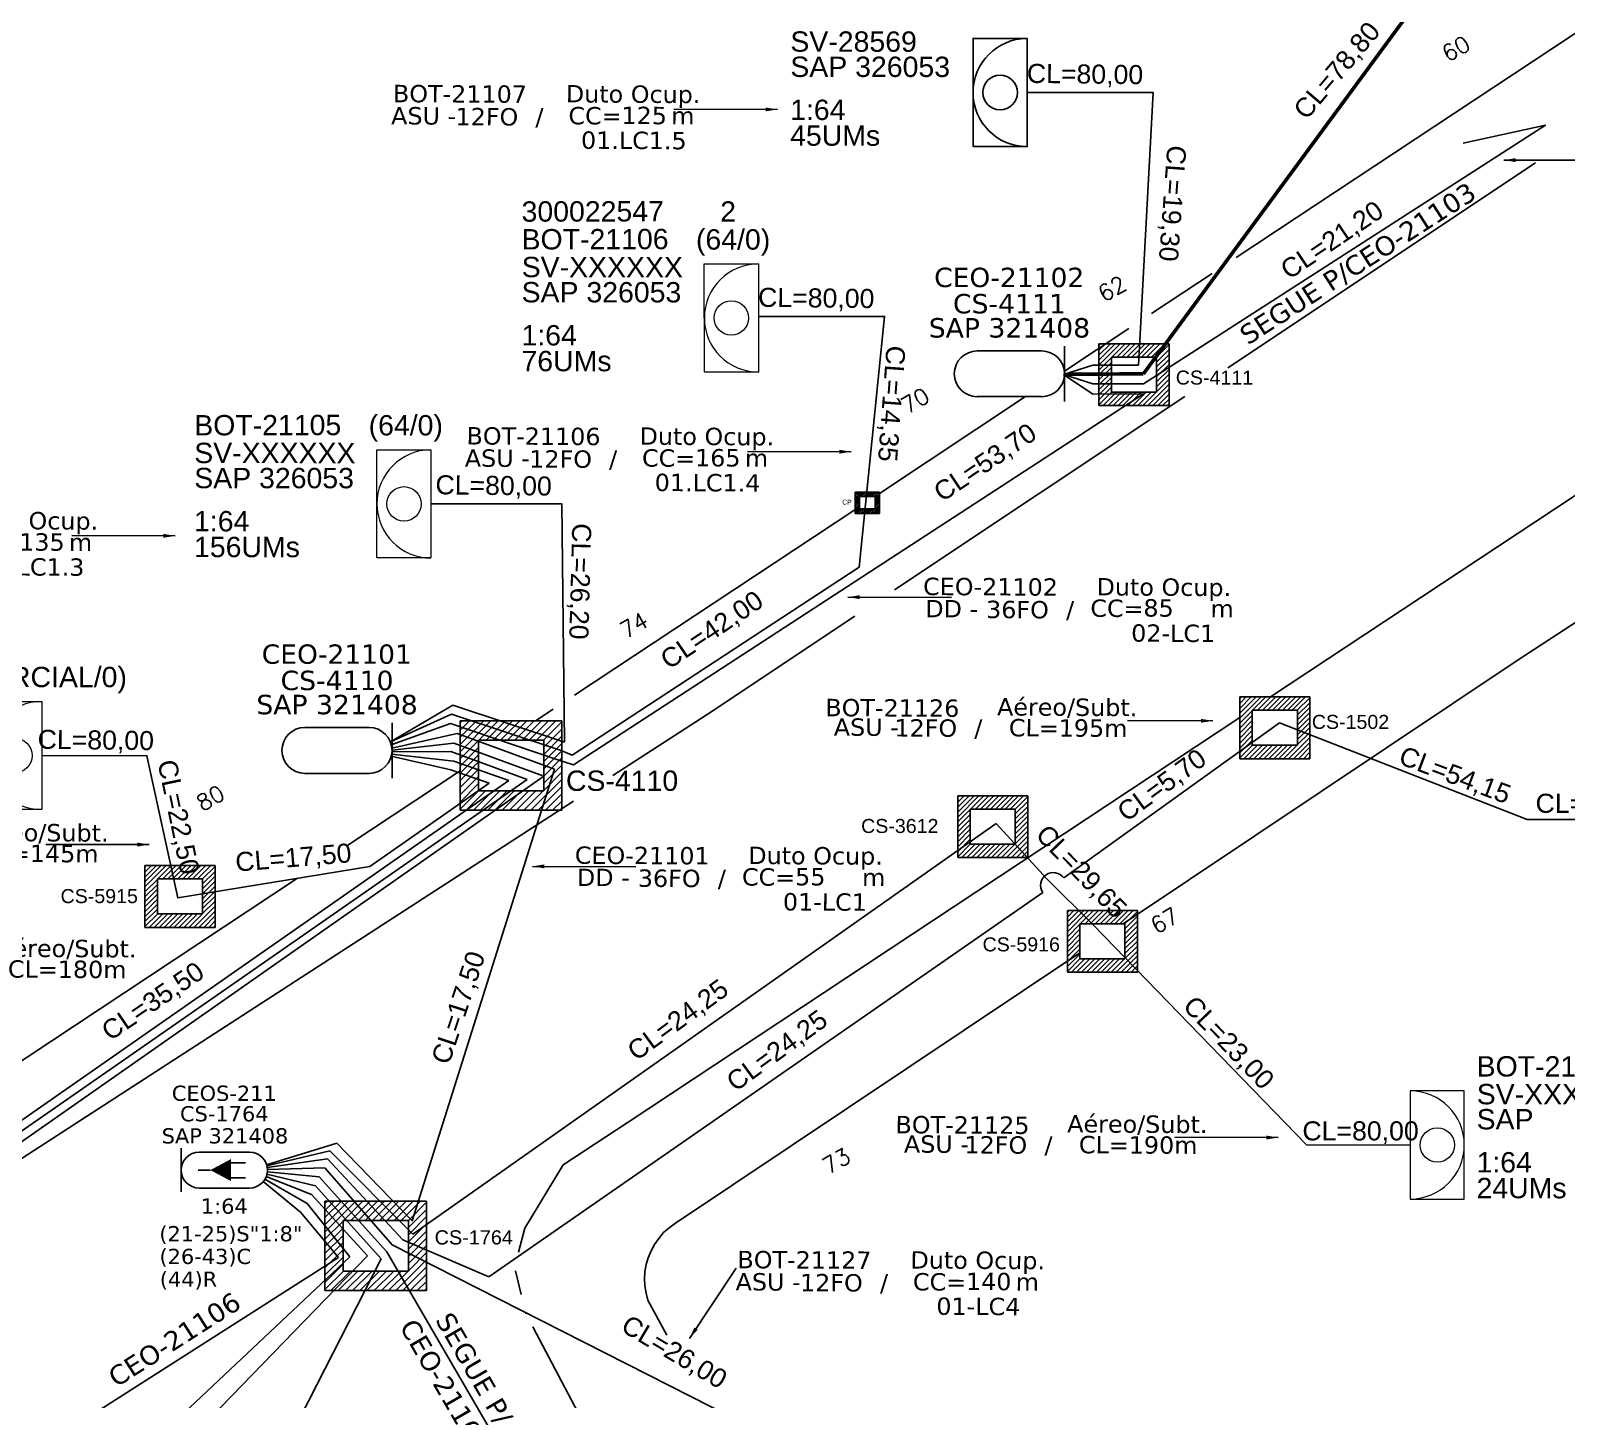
# Model space of a CAD drawing. Header units: metres. Extents: x -1286 to 1625, y -500 to 94.
# Drawn here: x -680.5 to -550.7, y -420.5 to -304.8 of the extents above; entities that cross this region are included whole.
import ezdxf
from ezdxf.enums import TextEntityAlignment as Align

# ---------------------------------------------------------------- set-up
doc = ezdxf.new("R2010")
doc.units = ezdxf.units.M
for name, color, linetype in [('10.0-Cartográfico', 4, 'Continuous'), ('10.1-Caixas Subterrâneas', 5, 'Continuous'), ('20.4-CEOS', 1, 'Continuous'), ('20.5-CEO', 1, 'Continuous'), ('CAP a instalar', 1, 'Continuous'), ('label_cabos', 7, 'Continuous'), ('Legenda', 1, 'Continuous'), ('METRAGEM', 92, 'Continuous'), ('MUB', 252, 'Continuous')]:
    doc.layers.add(name, color=color, linetype=linetype)
doc.layers.add("20.0-LEGENDA DOS CDO'S", color=1, linetype='Continuous', lineweight=0)
doc.layers.add('20.1-CDO_INTERIOR', color=1, linetype='Continuous', lineweight=0)
doc.layers.add('EXTRA', color=50, linetype='Continuous', plot=False)
doc.styles.add('ARIAL', font='arial.ttf')
doc.styles.add('ROMANS', font='romans.shx')
doc.styles.add('siredit', font='verdana.ttf')
doc.dimstyles.new('CC', dxfattribs={"dimtxt": 0.8, "dimasz": 2, "dimexe": 0.18, "dimexo": 0.0625, "dimgap": 0.09, "dimtad": 0, "dimdec": 0, "dimrnd": 1, "dimzin": 0, "dimdsep": 46, "dimtxsty": 'siredit', "dimblk": 'NONE', "dimcen": 0, "dimse1": 1, "dimse2": 1, "dimsd1": 1, "dimsd2": 1, "dimclrt": 7, "dimadec": 0, "dimazin": 0, "dimtfac": 1, "dimtdec": 0, "dimtofl": 0, "dimtmove": 0, "dimatfit": 3, "dimfxl": 0, "dimtolj": 1, "dimtzin": 0, "dimarcsym": 0})

# ---------------------------------------------------------------- blocks, each defined once
blk = doc.blocks.new('*X73')
at = {"color": 0, "linetype": 'Continuous'}
for p, q in [((-1.25, 0.34099), (-0.49099, 1.1)), ((-1.25, 0.517767), (-0.667767, 1.1)), ((-1.25, 0.694544), (-0.844544, 1.1)), ((-1.25, 0.87132), (-1.02132, 1.1)), ((-1.25, 1.048097), (-1.198097, 1.1)), ((-0.789214, 0.625), (-0.314214, 1.1)), ((-0.612437, 0.625), (-0.137437, 1.1)), ((-0.43566, 0.625), (0.03934, 1.1)), ((-0.258883, 0.625), (0.216117, 1.1)), ((-0.082107, 0.625), (0.392893, 1.1)), ((0.09467, 0.625), (0.56967, 1.1)), ((0.271447, 0.625), (0.746447, 1.1)), ((0.448223, 0.625), (0.923223, 1.1)), ((0.625, 0.625), (1.1, 1.1)), ((0.801777, 0.625), (1.25, 1.073223)), ((0.8035, 0.449947), (1.25, 0.896447)), ((-1.25, 0.164214), (-0.8035, 0.610714)), ((-1.25, -0.012563), (-0.8035, 0.433937)), ((0.8035, 0.27317), (1.25, 0.71967)), ((0.8035, 0.096393), (1.25, 0.542893)), ((-1.25, -0.18934), (-0.8035, 0.25716)), ((-1.25, -0.366117), (-0.8035, 0.080383)), ((0.8035, -0.080383), (1.25, 0.366117)), ((0.8035, -0.25716), (1.25, 0.18934)), ((0.8035, -0.433937), (1.25, 0.012563)), ((-1.25, -0.542893), (-0.8035, -0.096393)), ((-1.25, -0.71967), (-0.8035, -0.27317)), ((0.49099, -1.1), (1.25, -0.34099)), ((0.8035, -0.610714), (1.25, -0.164214)), ((-1.25, -0.896447), (-0.8035, -0.449947)), ((-1.25, -1.073223), (-0.801777, -0.625)), ((-1.1, -1.1), (-0.625, -0.625)), ((-0.923223, -1.1), (-0.448223, -0.625)), ((-0.746447, -1.1), (-0.271447, -0.625)), ((-0.56967, -1.1), (-0.09467, -0.625)), ((-0.392893, -1.1), (0.082107, -0.625)), ((-0.216117, -1.1), (0.258883, -0.625)), ((-0.03934, -1.1), (0.43566, -0.625)), ((0.137437, -1.1), (0.612437, -0.625)), ((0.314214, -1.1), (0.789214, -0.625)), ((0.667767, -1.1), (1.25, -0.517767)), ((0.844544, -1.1), (1.25, -0.694544)), ((1.02132, -1.1), (1.25, -0.87132)), ((1.198097, -1.1), (1.25, -1.048097))]:
    blk.add_line(p, q, dxfattribs=at)
blk = doc.blocks.new('MANHOLE_MQ')
at = {"color": 0, "linetype": 'Continuous'}
for p, q in [((0.00000623, 0.00000569), (-0.00000627, 0.00000569)), ((-0.00000627, 0.00000569), (-0.00000627, -0.00000531)), ((0.00000623, -0.00000531), (0.00000623, 0.00000569)), ((-0.00000404, 0.00000331), (0.00000399, 0.00000331)), ((-0.00000404, -0.00000294), (-0.00000404, 0.00000331)), ((0.00000399, 0.00000331), (0.00000399, -0.00000294)), ((0.00000399, -0.00000294), (-0.00000404, -0.00000294)), ((0.00000399, -0.00000294), (0.00000399, -0.00000294)), ((-0.00000627, -0.00000531), (0.00000623, -0.00000531))]:
    blk.add_line(p, q, dxfattribs=at)
at = {"color": 0, "linetype": 'Continuous', "xscale": 5e-06, "yscale": 5e-06, "zscale": 1e-05}
blk.add_blockref('*X73', (-0.00000002, 0.00000019), dxfattribs=at)
blk = doc.blocks.new('*U78')
at = {"layer": '20.4-CEOS', "color": 7, "style": 'siredit'}
for tag, p in [('FIBRAS_SPLITTER', (0, 0)), ('FIBRAS_TOP_C', (0, -4.13)), ('RESERVA_FINAIS', (0, -5.46))]:
    blk.add_attdef(tag, p, '', height=1.01, dxfattribs=at)
for tag, p, flags in [('ID_ATIVIDADE', (0, -6.77), 3), ('FATOR', (0, -8.09), 1), ('QTDE', (0, -9.4), 1), ('FID', (0, -10.71), 1)]:
    blk.add_attdef(tag, p, '', height=1.01, dxfattribs=dict(at, flags=flags))
blk = doc.blocks.new('CDOI_CT_ESQ')
at = {"layer": '20.1-CDO_INTERIOR', "color": 0, "lineweight": 18}
blk.add_lwpolyline([(-2.119, -2.126), (-2.121, 2.124), (0.004, 2.125), (0.006, -2.125)], close=True, dxfattribs=at)
blk.add_circle((-1.057, -0.001), 0.68, dxfattribs=at)
blk.add_arc((0.005, 0), 2.125, 90.02759, 270.02759, dxfattribs=at)
at = {"layer": "20.0-LEGENDA DOS CDO'S", "color": 0, "style": 'ARIAL'}
for tag, p in [('CDO_N', (-9.298, 2.691)), ('SURVEY', (-9.296, 1.6)), ('SAP', (-9.299, 0.614)), ('1:XX', (-9.305, -1.079)), ('UMS', (-9.306, -2.093))]:
    blk.add_attdef(tag, p, '', height=0.68, rotation=359.97241, dxfattribs=at)
blk.add_attdef('FIBRAS_UTILIZADAS', text='', height=0.68, rotation=359.97241, dxfattribs=at).set_placement((-1.586, 2.687), align=Align.CENTER)
blk = doc.blocks.new('LEGENDA DOS CABOS')
at = {"layer": 'EXTRA', "color": 0, "style": 'siredit'}
for tag, p in [('ID', (4.601, 0.974)), ('XX', (9.03, 0.974))]:
    blk.add_attdef(tag, text='', height=0.48, rotation=359.69001, dxfattribs=at).set_placement(p, align=Align.MIDDLE_CENTER)
at = {"layer": 'Legenda', "color": 0, "style": 'siredit'}
for tag, p in [('TIPO_CABO', (1.314, -0.005)), ('CABO', (4.686, -0.052)), ('/', (6.809, -0.052)), ('METROS', (10.034, -0.052))]:
    blk.add_attdef(tag, text='', height=0.8, rotation=359.69001, dxfattribs=at).set_placement(p, align=Align.MIDDLE_CENTER)
blk = doc.blocks.new('_None')
blk = doc.blocks.new('Inst CB DT OCUP CFOA-SM-ASU-120-S-12')
at = {"layer": 'label_cabos', "color": 0, "style": 'siredit'}
for tag, flags, p in [('ID_ATIVIDADE', 3, (1.314, 2.672)), ('FATOR', 1, (11.56, 2.551))]:
    blk.add_attdef(tag, text='', height=1, rotation=359.69001, dxfattribs=dict(at, flags=flags)).set_placement(p, align=Align.MIDDLE_CENTER)
for tag, p in [('DESTINO_CABO', (3.131, 1.262)), ('TIPO_CABO', (13.108, 1.245)), ('TIPO_CABO', (1.262, -0.005)), ('CABO', (4.686, -0.052)), ('/', (7.714, -0.052)), ('LANCE', (10.909, 0.002)), ('UND', (15.964, 0.002)), ('FID', (13.148, -1.414))]:
    blk.add_attdef(tag, text='', height=1, rotation=359.69001, dxfattribs=at).set_placement(p, align=Align.MIDDLE_CENTER)
blk.add_attdef('QTDE', (12.429, -0.475), '', height=1, rotation=359.69001, dxfattribs=at)
blk = doc.blocks.new('Inst CB DT OCUP CFOA-SM-DD-S-36')
at = {"layer": 'label_cabos', "color": 0, "style": 'siredit'}
for tag, flags, p in [('ID_ATIVIDADE', 3, (1.314, 2.672)), ('FATOR', 1, (11.56, 2.551))]:
    blk.add_attdef(tag, text='', height=1, rotation=359.69001, dxfattribs=dict(at, flags=flags)).set_placement(p, align=Align.MIDDLE_CENTER)
for tag, p in [('DESTINO_CABO', (3.131, 1.262)), ('TIPO_CABO', (13.108, 1.245)), ('TIPO_CABO', (1.112, -0.005)), ('CABO', (4.686, -0.052)), ('/', (7.714, -0.052)), ('LANCE', (10.409, 0.022)), ('UND', (16.464, 0.002)), ('FID', (13.648, -1.414))]:
    blk.add_attdef(tag, text='', height=1, rotation=359.69001, dxfattribs=at).set_placement(p, align=Align.MIDDLE_CENTER)
blk.add_attdef('QTDE', (11.929, -0.455), '', height=1, rotation=359.69001, dxfattribs=at)

msp = doc.modelspace()

# ---------------------------------------------------------------- linework, layer by layer
at = {"layer": '10.0-Cartográfico'}
for points in [[(-578.56, -324.02), (-541.64, -299.59)], [(-553.25, -316.02), (-579.26, -333.35)], [(-585.71, -328.74), (-580.58, -325.36)], [(-593.08, -333.62), (-587.63, -330.01)], [(-608.71, -343.96), (-596.35, -335.78)], [(-582.9, -335.77), (-607.43, -352.11)], [(-575.64, -361.17), (-538.77, -336.77)], [(-530.9, -342.51), (-554.72, -358.04), (-588.11, -380.36)], [(-634.5, -361.02), (-610.8, -345.34), (-610.71, -345.29)], [(-610.79, -354.35), (-623.26, -362.66), (-631.24, -367.82)], [(-637.78, -363.19), (-636.3, -362.21)], [(-630.03, -397.18), (-578.25, -362.91)], [(-653.66, -373.69), (-644.15, -367.41)], [(-634.58, -369.98), (-734.11, -434.44), (-742.17, -439.84)], [(-697.45, -402.66), (-657.9, -376.5)], [(-591.77, -382.8), (-625.96, -405.65), (-626.48, -406.05), (-626.95, -406.46), (-627.37, -406.95), (-627.72, -407.46), (-628.02, -407.99), (-628.27, -408.58), (-628.43, -409.16), (-628.54, -409.76), (-628.58, -410.37), (-628.55, -410.97), (-628.44, -411.57), (-628.28, -412.17), (-626.68, -415.12)], [(-639.21, -408.12), (-638.69, -406.07), (-635.45, -400.74), (-630.03, -397.18)], [(-638.99, -411.68), (-639.48, -409.68)], [(-638.59, -413.31), (-638.61, -413.22)], [(-621.68, -445.43), (-638, -414.43)]]:
    msp.add_lwpolyline(points, dxfattribs=at)
at = {"layer": '20.1-CDO_INTERIOR', "color": 7, "lineweight": 18}
for points in [[(-623.51, -333.7), (-623.52, -324.56), (-618.94, -324.55), (-618.94, -333.7)], [(-651.19, -349.42), (-651.19, -340.28), (-646.62, -340.27), (-646.62, -349.42)], [(-559.27, -403.62), (-559.27, -394.48), (-563.84, -394.48), (-563.84, -403.62)]]:
    msp.add_lwpolyline(points, close=True, dxfattribs=at)
for centre in [(-621.23, -329.13), (-648.9, -344.85), (-561.55, -399.05)]:
    msp.add_circle(centre, 1.46, dxfattribs=at)
for centre, start, end in [((-618.94, -329.13), 90.0276, 270.0276), ((-646.62, -344.85), 90.0276, 270.0276), ((-563.84, -399.05), 269.9724, 89.9724)]:
    msp.add_arc(centre, 4.57, start, end, dxfattribs=at)
at = {"layer": '20.4-CEOS', "color": 7}
for p, q in [((-666.22, -399.65), (-661.96, -399.65)), ((-661.96, -402.69), (-666.22, -402.69))]:
    msp.add_line(p, q, dxfattribs=at)
for points in [[(-667.74, -403), (-667.74, -399.33)], [(-663.59, -400.56), (-662.29, -400.56)], [(-665.27, -401.17), (-666.3, -401.17)], [(-663.59, -401.83), (-662.29, -401.83)]]:
    msp.add_lwpolyline(points, dxfattribs=at)
msp.add_lwpolyline([(-665.27, -401.17, 0, 1.88, 0), (-663.51, -401.17, 1.88, 1.88, 0)], format="xyseb", dxfattribs=at)
for centre, start, end in [((-666.22, -401.17), 90, 270), ((-661.96, -401.17), 270, 90)]:
    msp.add_arc(centre, 1.52, start, end, dxfattribs=at)
at = {"layer": '20.5-CEO', "color": 5}
for p, q in [((-600.44, -331.91), (-595, -331.91)), ((-595, -335.78), (-600.44, -335.78))]:
    msp.add_line(p, q, dxfattribs=at)
at = {"layer": '20.5-CEO', "color": 7}
for p, q in [((-657.28, -363.76), (-651.85, -363.76)), ((-651.85, -367.63), (-657.28, -367.63))]:
    msp.add_line(p, q, dxfattribs=at)
at = {"layer": '20.5-CEO', "color": 5}
msp.add_lwpolyline([(-593.06, -336.18), (-593.06, -331.51)], dxfattribs=at)
at = {"layer": '20.5-CEO', "color": 7}
msp.add_lwpolyline([(-649.91, -368.03), (-649.91, -363.36)], dxfattribs=at)
at = {"layer": '20.5-CEO', "color": 5}
for centre, start, end in [((-600.44, -333.85), 90, 270), ((-595, -333.85), 270, 90)]:
    msp.add_arc(centre, 1.94, start, end, dxfattribs=at)
at = {"layer": '20.5-CEO', "color": 7}
for centre, start, end in [((-657.28, -365.69), 90, 270), ((-651.85, -365.69), 270, 90)]:
    msp.add_arc(centre, 1.94, start, end, dxfattribs=at)
at = {"layer": 'CAP a instalar', "ltscale": 5, "const_width": 0.308}
for points in [[(-586.4, -333.86), (-554.6, -290.63), (-565.26, -290.63)], [(-593.14, -333.9), (-590.67, -333.87)], [(-590.67, -333.87), (-586.4, -333.86)], [(-648.53, -407.5), (-648.53, -407.5)]]:
    msp.add_lwpolyline(points, dxfattribs=at)
at = {"layer": 'CAP a instalar', "color": 7, "ltscale": 5}
msp.add_lwpolyline([(-600.8, -314.64), (-600.8, -305.5), (-596.23, -305.5), (-596.22, -314.64)], close=True, dxfattribs=at)
for points in [[(-586.81, -333.12), (-585.56, -310.07), (-596.23, -310.07)], [(-586.4, -334.71), (-552.41, -312.83), (-559.38, -314.35)], [(-610.41, -350.19), (-608.28, -329), (-618.94, -329)], [(-593.14, -333.9), (-590.67, -333.11)], [(-590.67, -333.11), (-586.81, -333.12)], [(-593.14, -333.9), (-590.67, -334.71)], [(-593.14, -333.9), (-590.67, -335.56)], [(-590.67, -334.71), (-586.4, -334.71)], [(-635.9, -366.48), (-634.58, -366.92), (-586.39, -335.55)], [(-590.67, -335.56), (-586.39, -335.55)], [(-635.34, -364.98), (-635.55, -344.85), (-646.62, -344.85)], [(-635.61, -365.69), (-634.68, -366.09), (-610.41, -350.19)], [(-650.05, -364.96), (-644.78, -361.87)], [(-644.78, -361.87), (-635.34, -364.98)], [(-650.05, -364.96), (-644.89, -362.62)], [(-649.97, -365.22), (-644.97, -363.42)], [(-644.97, -363.42), (-635.9, -366.48)], [(-644.89, -362.62), (-635.61, -365.69)], [(-574.88, -363.37), (-593.12, -376.47)], [(-553.95, -371.54), (-574.88, -363.37)], [(-649.92, -365.49), (-644.41, -364.27)], [(-644.41, -364.27), (-636.19, -367.27)], [(-649.93, -366), (-644.68, -366.6)], [(-649.91, -365.66), (-644.7, -365.07)], [(-649.91, -365.82), (-644.95, -365.79)], [(-644.95, -365.79), (-638.5, -368.16)], [(-644.7, -365.07), (-637.09, -367.86)], [(-679.52, -366.12), (-670.63, -366.14), (-668.01, -378.16), (-651.79, -375.5)], [(-654.58, -398.9), (-648.2, -405.45), (-636.19, -367.27)], [(-649.97, -366.17), (-644.94, -367.32)], [(-644.94, -367.32), (-641.69, -368.46)], [(-644.68, -366.6), (-640.03, -368.24)], [(-688.51, -402.01), (-688.51, -402.01), (-640.03, -368.24)], [(-688.18, -402.71), (-638.5, -368.16)], [(-687.74, -403.33), (-637.09, -367.86)], [(-651.79, -375.5), (-641.69, -368.46)], [(-598.85, -371.88), (-648.14, -406.6)], [(-598.85, -371.88), (-594.56, -376.54)], [(-542.7, -371.54), (-553.95, -371.54)], [(-594.9, -377.71), (-641.72, -410.19)], [(-594.56, -376.54), (-590.65, -380.44)], [(-563.84, -399.05), (-572.62, -399.03), (-590.65, -380.44)], [(-660.51, -400.72), (-654.58, -398.9)], [(-660.48, -400.82), (-655.16, -399.55)], [(-655.16, -399.55), (-648.14, -406.6)], [(-660.46, -400.95), (-655.36, -400.23)], [(-660.44, -401.12), (-655.58, -400.98)], [(-655.58, -400.98), (-649.89, -407.49)], [(-655.36, -400.23), (-648.99, -407.06)], [(-660.79, -402.14), (-657.65, -404.74)], [(-660.65, -401.93), (-657.09, -403.99)], [(-660.55, -401.72), (-656.71, -403.24)], [(-660.48, -401.52), (-656.37, -402.49)], [(-660.45, -401.31), (-656.07, -401.73)], [(-656.07, -401.73), (-650.36, -408.07)], [(-651.98, -408.42), (-656.71, -403.24)], [(-656.37, -402.49), (-650.83, -408.66)], [(-657.65, -404.74), (-654.45, -408.57)], [(-657.09, -403.99), (-653.47, -408.51)], [(-657.36, -405.02), (-657.36, -405.02)], [(-587.77, -429.45), (-606.69, -429.45), (-649.89, -407.49)], [(-648.99, -407.06), (-641.72, -410.19)], [(-653.47, -408.51), (-711.9, -463.48), (-694.18, -477.98)], [(-696.83, -435.62), (-654.45, -408.57)], [(-651.98, -408.42), (-694.5, -452.26), (-681.54, -461.9)], [(-669.22, -444.73), (-650.83, -408.66)], [(-637.66, -425.56), (-636.83, -431.37), (-650.36, -408.07)]]:
    msp.add_lwpolyline(points, dxfattribs=at)
at = {"layer": 'CAP a instalar', "color": 251, "ltscale": 5, "const_width": 0.258}
for points in [[(-640.8, -368.77), (-640.78, -368.78)], [(-593.6, -376.25), (-593.6, -376.25)], [(-655.16, -399.55), (-655.16, -399.55)]]:
    msp.add_lwpolyline(points, dxfattribs=at)
at = {"layer": 'CAP a instalar', "color": 7, "ltscale": 5, "const_width": 0.275}
msp.add_lwpolyline([(-665.41, -400.07), (-665.41, -400.07)], dxfattribs=at)
at = {"layer": 'CAP a instalar', "color": 7, "ltscale": 5}
msp.add_circle((-598.51, -310.07), 1.46, dxfattribs=at)
for centre, radius, start, end in [((-596.23, -310.07), 4.57, 90.0276, 270.0276), ((-594.01, -377.09), 1.08, 34.7583, 214.7583)]:
    msp.add_arc(centre, radius, start, end, dxfattribs=at)

# ---------------------------------------------------------------- block references
at = {"color": 0, "lineweight": 0}
ref = msp.add_blockref('Inst CB DT OCUP CFOA-SM-DD-S-36', (-603.92, -353.71), dxfattribs=dict(at, xscale=1.468215979219406, yscale=1.468215979219406, zscale=1.468215979219406))
ref.add_attrib('DESTINO_CABO', 'CEO-21102', dxfattribs={"layer": 'label_cabos', "color": 0, "height": 1.468, "rotation": 359.69, "style": 'siredit'}).set_placement((-599.32, -351.85), align=Align.MIDDLE_CENTER)
ref.add_attrib('TIPO_CABO', 'Duto Ocup.', dxfattribs={"layer": 'label_cabos', "color": 0, "height": 1.468, "rotation": 359.69, "style": 'siredit'}).set_placement((-584.67, -351.88), align=Align.MIDDLE_CENTER)
ref.add_attrib('/', '/', dxfattribs={"layer": 'label_cabos', "color": 0, "height": 1.47, "rotation": 359.69, "style": 'siredit'}).set_placement((-592.59, -353.78), align=Align.MIDDLE_CENTER)
ref.add_attrib('FID', '02-LC1', dxfattribs={"layer": 'label_cabos', "color": 0, "height": 1.468, "rotation": 359.69, "style": 'siredit'}).set_placement((-583.88, -355.78), align=Align.MIDDLE_CENTER)
ref.add_attrib('LANCE', 'CC=', dxfattribs={"layer": 'label_cabos', "color": 0, "height": 1.468, "rotation": 359.69, "style": 'siredit'}).set_placement((-588.63, -353.67), align=Align.MIDDLE_CENTER)
ref.add_attrib('UND', 'm', dxfattribs={"layer": 'label_cabos', "color": 0, "height": 1.47, "rotation": 359.69, "style": 'siredit'}).set_placement((-579.74, -353.7), align=Align.MIDDLE_CENTER)
ref.add_attrib('CABO', '36FO', dxfattribs={"layer": 'label_cabos', "color": 0, "height": 1.468, "rotation": 359.69, "style": 'siredit'}).set_placement((-597.04, -353.78), align=Align.MIDDLE_CENTER)
ref.add_attrib('TIPO_CABO', 'DD - ', dxfattribs={"layer": 'label_cabos', "color": 0, "height": 1.468, "rotation": 359.69, "style": 'siredit'}).set_placement((-602.28, -353.71), align=Align.MIDDLE_CENTER)
ref.add_attrib('QTDE', '85', (-586.4, -354.37), dxfattribs={"layer": 'label_cabos', "color": 0, "height": 1.468, "rotation": 359.69, "style": 'siredit'})
ref = msp.add_blockref('Inst CB DT OCUP CFOA-SM-DD-S-36', (-633.36, -376.42), dxfattribs=dict(at, xscale=1.468215979219406, yscale=1.468215979219406, zscale=1.468215979219406))
ref.add_attrib('DESTINO_CABO', 'CEO-21101', dxfattribs={"layer": 'label_cabos', "color": 0, "height": 1.468, "rotation": 359.69, "style": 'siredit'}).set_placement((-628.76, -374.57), align=Align.MIDDLE_CENTER)
ref.add_attrib('TIPO_CABO', 'Duto Ocup.', dxfattribs={"layer": 'label_cabos', "color": 0, "height": 1.468, "rotation": 359.69, "style": 'siredit'}).set_placement((-614.11, -374.59), align=Align.MIDDLE_CENTER)
ref.add_attrib('/', '/', dxfattribs={"layer": 'label_cabos', "color": 0, "height": 1.47, "rotation": 359.69, "style": 'siredit'}).set_placement((-622.03, -376.5), align=Align.MIDDLE_CENTER)
ref.add_attrib('FID', '01-LC1', dxfattribs={"layer": 'label_cabos', "color": 0, "height": 1.468, "rotation": 359.69, "style": 'siredit'}).set_placement((-613.32, -378.5), align=Align.MIDDLE_CENTER)
ref.add_attrib('LANCE', 'CC=', dxfattribs={"layer": 'label_cabos', "color": 0, "height": 1.468, "rotation": 359.69, "style": 'siredit'}).set_placement((-618.08, -376.39), align=Align.MIDDLE_CENTER)
ref.add_attrib('UND', 'm', dxfattribs={"layer": 'label_cabos', "color": 0, "height": 1.47, "rotation": 359.69, "style": 'siredit'}).set_placement((-609.19, -376.42), align=Align.MIDDLE_CENTER)
ref.add_attrib('CABO', '36FO', dxfattribs={"layer": 'label_cabos', "color": 0, "height": 1.468, "rotation": 359.69, "style": 'siredit'}).set_placement((-626.48, -376.5), align=Align.MIDDLE_CENTER)
ref.add_attrib('TIPO_CABO', 'DD - ', dxfattribs={"layer": 'label_cabos', "color": 0, "height": 1.468, "rotation": 359.69, "style": 'siredit'}).set_placement((-631.73, -376.43), align=Align.MIDDLE_CENTER)
ref.add_attrib('QTDE', '55', (-615.84, -377.09), dxfattribs={"layer": 'label_cabos', "color": 0, "height": 1.468, "rotation": 359.69, "style": 'siredit'})
at = {"layer": '10.1-Caixas Subterrâneas', "color": 30, "rotation": 180.0000000000633}
for p, xscale, yscale, zscale in [((-587.2, -333.83), 474032.2058826196, 474032.2058826196, 474032.2058826196), ((-609.74, -344.72), 164558.0728062727, 164558.0728062727, 164558.0728062727), ((-575.3, -363.69), 474032.2058826196, 474032.2058826196, 474032.2058826196), ((-639.87, -366.84), 687953.1591255001, 687953.1591255001, 687953.1591255001), ((-599.14, -372.04), 474032.2058826196, 474032.2058826196, 474032.2058826196), ((-667.84, -377.95), 474032.2058826196, 474032.2058826196, 474032.2058826196), ((-589.87, -381.75), 474032.2058826196, 474032.2058826196, 474032.2058826196), ((-651.3, -407.45), 687953.1591255001, 687953.1591255001, 687953.1591255001)]:
    msp.add_blockref('MANHOLE_MQ', p, dxfattribs=dict(at, xscale=xscale, yscale=yscale, zscale=zscale))
at = {"layer": '20.1-CDO_INTERIOR', "color": 7, "lineweight": 18}
ref = msp.add_blockref('CDOI_CT_ESQ', (-679.53, -366.12), dxfattribs=dict(at, xscale=2.151281842745234, yscale=2.151281842745234, zscale=2.151281842745234))
ref.add_attrib('CDO_N', 'BOT-21101', (-699.53, -360.33), dxfattribs={"layer": "20.0-LEGENDA DOS CDO'S", "color": 8, "height": 1.721, "rotation": 359.9724, "style": 'ARIAL'})
ref.add_attrib('FIBRAS_UTILIZADAS', '           (PARCIAL/0)', dxfattribs={"layer": "20.0-LEGENDA DOS CDO'S", "color": 8, "height": 1.721, "rotation": 359.9724, "style": 'ARIAL'}).set_placement((-682.94, -360.34), align=Align.CENTER)
ref.add_attrib('SURVEY', 'SV-XXXXXX', (-699.52, -362.68), dxfattribs={"layer": "20.0-LEGENDA DOS CDO'S", "color": 8, "height": 1.721, "rotation": 359.9724, "style": 'ARIAL'})
ref.add_attrib('SAP', 'SAP', (-699.53, -364.8), dxfattribs={"layer": "20.0-LEGENDA DOS CDO'S", "color": 8, "height": 1.721, "rotation": 359.9724, "style": 'ARIAL'})
ref.add_attrib('1:XX', '1:64', (-699.54, -368.44), dxfattribs={"layer": "20.0-LEGENDA DOS CDO'S", "color": 8, "height": 1.721, "rotation": 359.9724, "style": 'ARIAL'})
ref.add_attrib('UMS', '24UMs', (-699.55, -370.62), dxfattribs={"layer": "20.0-LEGENDA DOS CDO'S", "color": 8, "height": 1.721, "rotation": 359.9724, "style": 'ARIAL'})
at = {"layer": '20.4-CEOS', "color": 0, "lineweight": 0}
ref = msp.add_blockref('*U78', (-669.58, -407.19), dxfattribs=dict(at, xscale=1.275423348756821, yscale=1.275423348756821, zscale=1.275423348756821))
ref.add_attrib('FIBRAS_SPLITTER', '(21-25)S"1:8"', (-669.58, -407.19), dxfattribs={"color": 7, "height": 1.2878, "style": 'siredit'})
ref.add_attrib('FIBRAS_TOP_C', '(26-43)C', (-669.57, -409.11), dxfattribs={"color": 7, "height": 1.288, "style": 'siredit'})
ref.add_attrib('RESERVA_FINAIS', '(44)R', (-669.54, -411.04), dxfattribs={"color": 7, "height": 1.288, "style": 'siredit'})
at = {"layer": 'label_cabos', "color": 0, "lineweight": 0}
ref = msp.add_blockref('Inst CB DT OCUP CFOA-SM-ASU-120-S-12', (-648.77, -312.03), dxfattribs=dict(at, xscale=1.468215979219406, yscale=1.468215979219406, zscale=1.468215979219406))
ref.add_attrib('DESTINO_CABO', 'BOT-21107', dxfattribs={"color": 0, "height": 1.468, "rotation": 359.69, "style": 'siredit'}).set_placement((-644.17, -310.18), align=Align.MIDDLE_CENTER)
ref.add_attrib('CABO', '12FO', dxfattribs={"color": 0, "height": 1.468, "rotation": 359.69, "style": 'siredit'}).set_placement((-641.89, -312.11), align=Align.MIDDLE_CENTER)
ref.add_attrib('TIPO_CABO', 'Duto Ocup.', dxfattribs={"color": 0, "height": 1.468, "rotation": 359.69, "style": 'siredit'}).set_placement((-629.53, -310.2), align=Align.MIDDLE_CENTER)
ref.add_attrib('/', '/', dxfattribs={"color": 0, "height": 1.47, "rotation": 359.69, "style": 'siredit'}).set_placement((-637.45, -312.11), align=Align.MIDDLE_CENTER)
ref.add_attrib('TIPO_CABO', 'ASU - ', dxfattribs={"color": 0, "height": 1.468, "rotation": 359.69, "style": 'siredit'}).set_placement((-646.92, -312.04), align=Align.MIDDLE_CENTER)
ref.add_attrib('FID', '01.LC1.5', dxfattribs={"color": 0, "height": 1.468, "rotation": 359.69, "style": 'siredit'}).set_placement((-629.47, -314.11), align=Align.MIDDLE_CENTER)
ref.add_attrib('LANCE', 'CC=', dxfattribs={"color": 0, "height": 1.468, "rotation": 359.69, "style": 'siredit'}).set_placement((-632.75, -312.03), align=Align.MIDDLE_CENTER)
ref.add_attrib('QTDE', '125', (-630.52, -312.73), dxfattribs={"color": 0, "height": 1.468, "rotation": 359.69, "style": 'siredit'})
ref.add_attrib('UND', 'm', dxfattribs={"color": 0, "height": 1.47, "rotation": 359.69, "style": 'siredit'}).set_placement((-625.33, -312.03), align=Align.MIDDLE_CENTER)
ref = msp.add_blockref('Inst CB DT OCUP CFOA-SM-ASU-120-S-12', (-642.54, -340.97), dxfattribs=dict(at, xscale=1.468215979219406, yscale=1.468215979219406, zscale=1.468215979219406))
ref.add_attrib('DESTINO_CABO', 'BOT-21106', dxfattribs={"color": 0, "height": 1.468, "rotation": 359.69, "style": 'siredit'}).set_placement((-637.95, -339.12), align=Align.MIDDLE_CENTER)
ref.add_attrib('CABO', '12FO', dxfattribs={"color": 0, "height": 1.468, "rotation": 359.69, "style": 'siredit'}).set_placement((-635.66, -341.05), align=Align.MIDDLE_CENTER)
ref.add_attrib('TIPO_CABO', 'Duto Ocup.', dxfattribs={"color": 0, "height": 1.468, "rotation": 359.69, "style": 'siredit'}).set_placement((-623.3, -339.14), align=Align.MIDDLE_CENTER)
ref.add_attrib('/', '/', dxfattribs={"color": 0, "height": 1.47, "rotation": 359.69, "style": 'siredit'}).set_placement((-631.22, -341.05), align=Align.MIDDLE_CENTER)
ref.add_attrib('TIPO_CABO', 'ASU - ', dxfattribs={"color": 0, "height": 1.468, "rotation": 359.69, "style": 'siredit'}).set_placement((-640.69, -340.98), align=Align.MIDDLE_CENTER)
ref.add_attrib('FID', '01.LC1.4', dxfattribs={"color": 0, "height": 1.468, "rotation": 359.69, "style": 'siredit'}).set_placement((-623.24, -343.05), align=Align.MIDDLE_CENTER)
ref.add_attrib('LANCE', 'CC=', dxfattribs={"color": 0, "height": 1.468, "rotation": 359.69, "style": 'siredit'}).set_placement((-626.53, -340.97), align=Align.MIDDLE_CENTER)
ref.add_attrib('QTDE', '165', (-624.3, -341.67), dxfattribs={"color": 0, "height": 1.468, "rotation": 359.69, "style": 'siredit'})
ref.add_attrib('UND', 'm', dxfattribs={"color": 0, "height": 1.47, "rotation": 359.69, "style": 'siredit'}).set_placement((-619.1, -340.97), align=Align.MIDDLE_CENTER)
ref = msp.add_blockref('Inst CB DT OCUP CFOA-SM-ASU-120-S-12', (-699.68, -348.09), dxfattribs=dict(at, xscale=1.468215979219406, yscale=1.468215979219406, zscale=1.468215979219406))
ref.add_attrib('DESTINO_CABO', 'BOT-21105', dxfattribs={"color": 0, "height": 1.468, "rotation": 359.69, "style": 'siredit'}).set_placement((-695.08, -346.24), align=Align.MIDDLE_CENTER)
ref.add_attrib('CABO', '12FO', dxfattribs={"color": 0, "height": 1.468, "rotation": 359.69, "style": 'siredit'}).set_placement((-692.8, -348.17), align=Align.MIDDLE_CENTER)
ref.add_attrib('TIPO_CABO', 'Duto Ocup.', dxfattribs={"color": 0, "height": 1.468, "rotation": 359.69, "style": 'siredit'}).set_placement((-680.44, -346.26), align=Align.MIDDLE_CENTER)
ref.add_attrib('/', '/', dxfattribs={"color": 0, "height": 1.47, "rotation": 359.69, "style": 'siredit'}).set_placement((-688.36, -348.17), align=Align.MIDDLE_CENTER)
ref.add_attrib('TIPO_CABO', 'ASU - ', dxfattribs={"color": 0, "height": 1.468, "rotation": 359.69, "style": 'siredit'}).set_placement((-697.83, -348.1), align=Align.MIDDLE_CENTER)
ref.add_attrib('FID', '01.LC1.3', dxfattribs={"color": 0, "height": 1.468, "rotation": 359.69, "style": 'siredit'}).set_placement((-680.38, -350.17), align=Align.MIDDLE_CENTER)
ref.add_attrib('LANCE', 'CC=', dxfattribs={"color": 0, "height": 1.468, "rotation": 359.69, "style": 'siredit'}).set_placement((-683.66, -348.09), align=Align.MIDDLE_CENTER)
ref.add_attrib('QTDE', '135', (-681.43, -348.79), dxfattribs={"color": 0, "height": 1.468, "rotation": 359.69, "style": 'siredit'})
ref.add_attrib('UND', 'm', dxfattribs={"color": 0, "height": 1.47, "rotation": 359.69, "style": 'siredit'}).set_placement((-676.24, -348.09), align=Align.MIDDLE_CENTER)
ref = msp.add_blockref('LEGENDA DOS CABOS', (-613.84, -364.48), dxfattribs=dict(at, xscale=1.468217444338106, yscale=1.468217444338106, zscale=1.468217444338106))
ref.add_attrib('ID', 'BOT-21126', dxfattribs={"color": 0, "height": 1.468, "rotation": 359.69, "style": 'siredit'}).set_placement((-607.62, -362.09), align=Align.MIDDLE_CENTER)
ref.add_attrib('CABO', '12FO', dxfattribs={"color": 0, "height": 1.468, "rotation": 359.69, "style": 'siredit'}).set_placement((-604.79, -363.79), align=Align.MIDDLE_CENTER)
ref.add_attrib('METROS', 'CL=195m', dxfattribs={"color": 0, "height": 1.468, "rotation": 359.69, "style": 'siredit'}).set_placement((-592.76, -363.79), align=Align.MIDDLE_CENTER)
ref.add_attrib('XX', 'Aéreo/Subt.', dxfattribs={"color": 0, "height": 1.4682, "rotation": 359.69, "style": 'siredit'}).set_placement((-592.84, -362.03), align=Align.MIDDLE_CENTER)
ref.add_attrib('/', '/', dxfattribs={"color": 0, "height": 1.47, "rotation": 359.69, "style": 'siredit'}).set_placement((-600.35, -363.79), align=Align.MIDDLE_CENTER)
ref.add_attrib('TIPO_CABO', 'ASU -', dxfattribs={"color": 0, "height": 1.468, "rotation": 359.69, "style": 'siredit'}).set_placement((-609.82, -363.72), align=Align.MIDDLE_CENTER)
ref = msp.add_blockref('LEGENDA DOS CABOS', (-700.81, -375.09), dxfattribs=dict(at, xscale=1.468217444338106, yscale=1.468217444338106, zscale=1.468217444338106))
ref.add_attrib('ID', 'BOT-21101', dxfattribs={"color": 0, "height": 1.468, "rotation": 359.69, "style": 'siredit'}).set_placement((-694.58, -372.7), align=Align.MIDDLE_CENTER)
ref.add_attrib('CABO', '12FO', dxfattribs={"color": 0, "height": 1.468, "rotation": 359.69, "style": 'siredit'}).set_placement((-691.76, -374.4), align=Align.MIDDLE_CENTER)
ref.add_attrib('METROS', 'CL=145m', dxfattribs={"color": 0, "height": 1.468, "rotation": 359.69, "style": 'siredit'}).set_placement((-679.73, -374.4), align=Align.MIDDLE_CENTER)
ref.add_attrib('XX', 'Aéreo/Subt.', dxfattribs={"color": 0, "height": 1.4682, "rotation": 359.69, "style": 'siredit'}).set_placement((-679.8, -372.64), align=Align.MIDDLE_CENTER)
ref.add_attrib('/', '/', dxfattribs={"color": 0, "height": 1.47, "rotation": 359.69, "style": 'siredit'}).set_placement((-687.31, -374.4), align=Align.MIDDLE_CENTER)
ref.add_attrib('TIPO_CABO', 'ASU -', dxfattribs={"color": 0, "height": 1.468, "rotation": 359.69, "style": 'siredit'}).set_placement((-696.79, -374.33), align=Align.MIDDLE_CENTER)
ref = msp.add_blockref('LEGENDA DOS CABOS', (-698.45, -384.88), dxfattribs=dict(at, xscale=1.468217444338106, yscale=1.468217444338106, zscale=1.468217444338106))
ref.add_attrib('ID', 'BOT-21102', dxfattribs={"color": 0, "height": 1.468, "rotation": 359.69, "style": 'siredit'}).set_placement((-692.22, -382.49), align=Align.MIDDLE_CENTER)
ref.add_attrib('CABO', '12FO', dxfattribs={"color": 0, "height": 1.468, "rotation": 359.69, "style": 'siredit'}).set_placement((-689.4, -384.19), align=Align.MIDDLE_CENTER)
ref.add_attrib('METROS', 'CL=180m', dxfattribs={"color": 0, "height": 1.468, "rotation": 359.69, "style": 'siredit'}).set_placement((-677.37, -384.19), align=Align.MIDDLE_CENTER)
ref.add_attrib('XX', 'Aéreo/Subt.', dxfattribs={"color": 0, "height": 1.4682, "rotation": 359.69, "style": 'siredit'}).set_placement((-677.44, -382.43), align=Align.MIDDLE_CENTER)
ref.add_attrib('/', '/', dxfattribs={"color": 0, "height": 1.47, "rotation": 359.69, "style": 'siredit'}).set_placement((-684.95, -384.19), align=Align.MIDDLE_CENTER)
ref.add_attrib('TIPO_CABO', 'ASU -', dxfattribs={"color": 0, "height": 1.468, "rotation": 359.69, "style": 'siredit'}).set_placement((-694.42, -384.12), align=Align.MIDDLE_CENTER)
ref = msp.add_blockref('LEGENDA DOS CABOS', (-607.92, -399.74), dxfattribs=dict(at, xscale=1.468217444338106, yscale=1.468217444338106, zscale=1.468217444338106))
ref.add_attrib('ID', 'BOT-21125', dxfattribs={"color": 0, "height": 1.468, "rotation": 359.69, "style": 'siredit'}).set_placement((-601.69, -397.35), align=Align.MIDDLE_CENTER)
ref.add_attrib('CABO', '12FO', dxfattribs={"color": 0, "height": 1.468, "rotation": 359.69, "style": 'siredit'}).set_placement((-598.87, -399.04), align=Align.MIDDLE_CENTER)
ref.add_attrib('METROS', 'CL=190m', dxfattribs={"color": 0, "height": 1.468, "rotation": 359.69, "style": 'siredit'}).set_placement((-586.84, -399.04), align=Align.MIDDLE_CENTER)
ref.add_attrib('XX', 'Aéreo/Subt.', dxfattribs={"color": 0, "height": 1.4682, "rotation": 359.69, "style": 'siredit'}).set_placement((-586.91, -397.28), align=Align.MIDDLE_CENTER)
ref.add_attrib('/', '/', dxfattribs={"color": 0, "height": 1.47, "rotation": 359.69, "style": 'siredit'}).set_placement((-594.42, -399.04), align=Align.MIDDLE_CENTER)
ref.add_attrib('TIPO_CABO', 'ASU -', dxfattribs={"color": 0, "height": 1.468, "rotation": 359.69, "style": 'siredit'}).set_placement((-603.89, -398.97), align=Align.MIDDLE_CENTER)
ref = msp.add_blockref('Inst CB DT OCUP CFOA-SM-ASU-120-S-12', (-619.65, -410.62), dxfattribs=dict(at, xscale=1.468215979219406, yscale=1.468215979219406, zscale=1.468215979219406))
ref.add_attrib('DESTINO_CABO', 'BOT-21127', dxfattribs={"color": 0, "height": 1.468, "rotation": 359.69, "style": 'siredit'}).set_placement((-615.05, -408.76), align=Align.MIDDLE_CENTER)
ref.add_attrib('CABO', '12FO', dxfattribs={"color": 0, "height": 1.468, "rotation": 359.69, "style": 'siredit'}).set_placement((-612.77, -410.69), align=Align.MIDDLE_CENTER)
ref.add_attrib('TIPO_CABO', 'Duto Ocup.', dxfattribs={"color": 0, "height": 1.468, "rotation": 359.69, "style": 'siredit'}).set_placement((-600.4, -408.79), align=Align.MIDDLE_CENTER)
ref.add_attrib('/', '/', dxfattribs={"color": 0, "height": 1.47, "rotation": 359.69, "style": 'siredit'}).set_placement((-608.32, -410.69), align=Align.MIDDLE_CENTER)
ref.add_attrib('TIPO_CABO', 'ASU - ', dxfattribs={"color": 0, "height": 1.468, "rotation": 359.69, "style": 'siredit'}).set_placement((-617.8, -410.62), align=Align.MIDDLE_CENTER)
ref.add_attrib('FID', '01-LC4', dxfattribs={"color": 0, "height": 1.468, "rotation": 359.69, "style": 'siredit'}).set_placement((-600.35, -412.69), align=Align.MIDDLE_CENTER)
ref.add_attrib('LANCE', 'CC=', dxfattribs={"color": 0, "height": 1.468, "rotation": 359.69, "style": 'siredit'}).set_placement((-603.63, -410.62), align=Align.MIDDLE_CENTER)
ref.add_attrib('QTDE', '140', (-601.4, -411.31), dxfattribs={"color": 0, "height": 1.468, "rotation": 359.69, "style": 'siredit'})
ref.add_attrib('UND', 'm', dxfattribs={"color": 0, "height": 1.47, "rotation": 359.69, "style": 'siredit'}).set_placement((-596.21, -410.62), align=Align.MIDDLE_CENTER)

# ---------------------------------------------------------------- texts
at = {"layer": '10.1-Caixas Subterrâneas', "color": 30, "style": 'ARIAL'}
for s, height, p in [('CS-4111', 1.186, (-583.66, -334.76)), ('CP', 0.412, (-611.86, -344.9)), ('CS-1502', 1.186, (-572.16, -363.87)), ('CS-4110', 1.721, (-635.21, -369.11)), ('CS-3612', 1.186, (-610.26, -372.67)), ('CS-5915', 1.186, (-677.93, -378.6)), ('CS-5916', 1.186, (-599.99, -382.68)), ('CS-1764', 1.2, (-646.31, -407.46))]:
    msp.add_text(s, height=height, dxfattribs=at).set_placement(p)
at = {"layer": "20.0-LEGENDA DOS CDO'S", "color": 7, "style": 'ARIAL'}
for s, height, rotation, p in [('SV-28569', 1.721, 359.9724, (-616.24, -306.62)), ('SAP 326053', 1.721, 359.9724, (-616.24, -308.75)), ('1:64', 1.721, 359.9724, (-616.26, -312.39)), ('45UMs', 1.721, 359.9724, (-616.26, -314.57)), ('300022547', 1.721, 0.118, (-638.96, -320.99)), ('2', 1.72, 0.118, (-622.17, -320.99)), ('BOT-21106', 1.721, 0.118, (-638.96, -323.34)), ('SV-XXXXXX', 1.721, 359.9724, (-638.95, -325.68)), ('SAP 326053', 1.721, 359.9724, (-638.96, -327.81)), ('1:64', 1.721, 359.9724, (-638.97, -331.45)), ('76UMs', 1.721, 359.9724, (-638.97, -333.63)), ('BOT-21105', 1.721, 0.118, (-666.63, -339.06)), ('SV-XXXXXX', 1.721, 359.9724, (-666.63, -341.4)), ('SAP 326053', 1.721, 359.9724, (-666.63, -343.52)), ('1:64', 1.721, 359.9724, (-666.65, -347.17)), ('156UMs', 1.721, 359.9724, (-666.65, -349.35))]:
    msp.add_text(s, height=height, rotation=rotation, dxfattribs=at).set_placement(p)
for p in [(-621.08, -323.35), (-648.75, -339.06)]:
    msp.add_text('(64/0)', height=1.721, rotation=359.9724, dxfattribs=at).set_placement(p, align=Align.CENTER)
at = {"layer": "20.0-LEGENDA DOS CDO'S", "color": 8, "style": 'ARIAL'}
for s, p in [('BOT-21125', (-558.23, -393.26)), ('SV-XXXXXX', (-558.22, -395.61)), ('SAP', (-558.23, -397.73)), ('1:64', (-558.24, -401.37)), ('24UMs', (-558.24, -403.55))]:
    msp.add_text(s, height=1.721, rotation=359.9724, dxfattribs=at).set_placement(p)
at = {"layer": '20.4-CEOS', "color": 7, "style": 'siredit'}
for s, height, rotation, p in [('SEGUE P/CEO-21103', 1.6351, 32.7688, (-568.28, -324.51)), ('CEO-21106', 1.635, 32.5469, (-668.31, -415.48)), ('CEO-211004', 1.635, 300.1548, (-645.07, -420.08)), ('SEGUE P/', 1.635, 300.1548, (-642.96, -417.94))]:
    msp.add_text(s, height=height, rotation=rotation, dxfattribs=at).set_placement(p, align=Align.MIDDLE_CENTER)
for s, height, p in [('CEO-21102', 1.635, (-597.74, -324.88)), ('CEO-21101', 1.635, (-654.58, -356.73)), ('CEOS-211', 1.288, (-664.09, -394.03)), ('CS-1764', 1.288, (-664.09, -395.76)), ('SAP 321408', 1.288, (-664.03, -397.63)), ('1:64', 1.288, (-664.09, -403.57))]:
    msp.add_text(s, height=height, dxfattribs=at).set_placement(p, align=Align.TOP_CENTER)
at = {"layer": '20.5-CEO', "color": 7, "style": 'siredit'}
for s, p in [('CS-4111', (-597.72, -327.1)), ('SAP 321408', (-597.72, -329.14)), ('CS-4110', (-654.56, -358.95)), ('SAP 321408', (-654.56, -360.99))]:
    msp.add_text(s, height=1.642, dxfattribs=at).set_placement(p, align=Align.TOP_CENTER)
at = {"layer": 'CAP a instalar', "color": 7, "ltscale": 5, "style": 'ARIAL'}
msp.add_attdef('CL=23,00', text='(XX/YY)', height=1.613, rotation=313.8401, dxfattribs=at).set_placement((-579.75, -390.94), align=Align.CENTER)
at = {"layer": 'METRAGEM', "style": 'ARIAL'}
for tag, rotation, p in [('CL=78,80', 49.802, (-569.44, -308.71)), ('CL=80,00', 359.3244, (-591.34, -309.31)), ('CL=19,30', 265.7695, (-584.73, -319.39)), ('CL=21,20', 33.9786, (-570.02, -323.19)), ('CL=80,00', 359.3244, (-614.06, -328.24)), ('CL=14,35', 265.7695, (-608.47, -336.32)), ('CL=53,70', 33.9786, (-599.34, -341.99)), ('CL=80,00', 359.3244, (-641.33, -344.09)), ('CL=26,20', 268.4933, (-634.8, -351.38)), ('CL=42,00', 33.9786, (-622.44, -356.15)), ('CL=80,00', 359.2601, (-674.96, -365.61)), ('CL=5,70', 36.1257, (-584.38, -369.26)), ('CL=54,15', 339.39, (-560.33, -368.51)), ('CL=22,50', 281.7481, (-668.74, -371.48)), ('CL=80,00', 359.8065, (-548.33, -370.98)), ('CL=29,65', 313.8401, (-592.2, -376.46)), ('CL=17,50', 4.6983, (-658.19, -375.54)), ('CL=17,50', 71.6319, (-643.55, -387.68)), ('CL=35,50', 34.2001, (-669.69, -387.54)), ('CL=24,25', 36.1257, (-625.29, -389.1)), ('CL=24,25', 36.1257, (-616.91, -391.7)), ('CL=80,00', 0.0158, (-568.04, -398.66)), ('CL=26,00', 329.3032, (-626.45, -417.22))]:
    msp.add_attdef(tag, text='(XX/YY)', height=1.613, rotation=rotation, dxfattribs=at).set_placement(p, align=Align.CENTER)
at = {"layer": 'MUB', "style": 'ROMANS'}
for s, p in [('60', (-560.66, -307.53)), ('62', (-589.72, -327.82)), ('70', (-606.37, -337.29)), ('74', (-630.14, -356.28)), ('80', (-665.94, -370.89)), ('67', (-585.28, -381.25)), ('73', (-613.03, -401.58))]:
    msp.add_text(s, height=1.372, rotation=29.6883, dxfattribs=at).set_placement(p)

# ---------------------------------------------------------------- leaders
at = {"layer": 'label_cabos'}
for points in [[(-617.33, -311.5), (-626.08, -311.47)], [(-555.92, -315.78), (-547.17, -315.8)], [(-611.1, -340.44), (-619.85, -340.41)], [(-668.24, -347.55), (-676.99, -347.53)], [(-611.38, -352.73), (-602.63, -352.76)], [(-580.54, -363.19), (-587.75, -363.16)], [(-670.43, -373.65), (-679.18, -373.65)], [(-638.04, -375.49), (-629.29, -375.52)], [(-575, -398.42), (-583.75, -398.4)], [(-624.77, -415.41), (-620.83, -409.47)]]:
    msp.add_leader(points, dimstyle='CC', override={"dimasz": 1, "dimgap": 0.09, "dimtad": 0}, dxfattribs=at)

doc.saveas('drawing.dxf')
